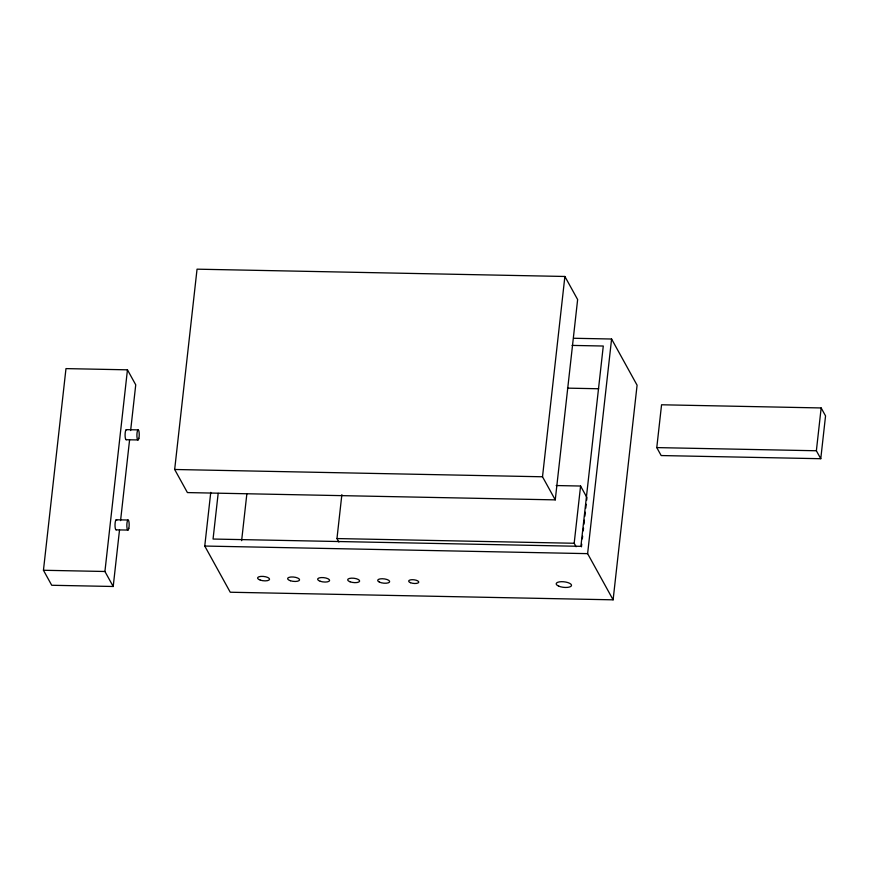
<?xml version="1.0" encoding="UTF-8"?>
<svg xmlns="http://www.w3.org/2000/svg" width="869" height="869" viewBox="0 0 869 869"><rect width="100%" height="100%" fill="white"/><g stroke="black" fill="none" stroke-linecap="round" stroke-linejoin="round"><path stroke-width="1.3" d="M119.509 530.025L113.209 586.488L51.727 585.271L43.45 570.27L65.979 368.608L127.45 369.825L135.738 384.826L130.632 430.535M113.209 586.488L104.921 571.487L127.45 369.825M120.563 520.618L129.579 439.953M174.669 469.488L197.046 269.173L564.883 276.472L577.635 299.566L555.258 499.871L187.411 492.582L174.669 469.488L542.506 476.777L555.258 499.871M573.714 338.269L611.591 339.019L637.086 385.206L613.112 599.827L230.252 592.234L204.758 546.047L210.754 492.386M218.173 493.331L213.057 539.041L580.905 546.329L603.282 346.025L572.063 345.406M241.625 540.67L246.883 493.614M338.877 542.028L336.966 538.563L341.865 494.635M542.506 476.777L564.883 276.472M576.093 546.731L574.181 543.266L580.579 486.032L556.182 485.543M581.448 546.829L581.752 544.157M582.339 538.834L582.643 536.173M583.229 530.85L583.534 528.189M583.979 524.203L584.424 520.205M584.87 516.208L585.315 512.221M585.76 508.224L586.206 504.237M586.651 500.24L586.955 497.579L580.579 486.032M613.112 599.827L587.618 553.64L611.591 339.019M656.779 447.6L661.559 404.78L821.162 407.952L825.55 415.903L820.77 458.713L661.168 455.552L656.779 447.6L816.371 450.761L820.77 458.713M816.371 450.761L821.162 407.952M567.468 388.139L598.687 388.758M126.277 429.655L138.106 429.883M126.201 439.725L138.03 439.953M116.185 519.781L128.004 520.02M116.164 529.84L127.993 530.079M336.966 538.563L574.181 543.266M204.758 546.047L587.618 553.64M43.45 570.27L104.921 571.487M116.468 529.569A5.04 1.162 -88.9 0 1 115.023 524.528A5.04 1.162 -88.9 0 1 116.761 520.27M126.505 439.486A5.04 1.162 -88.9 0 1 125.082 434.934A5.04 1.162 -88.9 0 1 126.581 429.753M558.778 586.173A7.712 2.781 6.4 0 0 571.378 585.858A7.712 2.781 6.4 0 0 561.407 581.687A7.712 2.781 6.4 0 0 558.778 586.173M260.309 580.123A6.018 2.162 6.4 0 0 269.553 579.308A6.018 2.162 6.4 0 0 260.863 576.408A6.018 2.162 6.4 0 0 260.309 580.123M290.344 580.72A6.018 2.162 6.4 0 0 299.577 579.905A6.018 2.162 6.4 0 0 290.887 577.005A6.018 2.162 6.4 0 0 290.344 580.72M320.27 581.285A6.018 2.162 6.4 0 0 329.601 580.546A6.018 2.162 6.4 0 0 321.019 577.592A6.018 2.162 6.4 0 0 320.27 581.285M410.472 582.697A5.095 1.836 6.4 0 0 418.706 582.393A5.095 1.836 6.4 0 0 411.96 579.699A5.095 1.836 6.4 0 0 410.472 582.697M350.044 581.785A6.018 2.162 6.4 0 0 359.603 581.252A6.018 2.162 6.4 0 0 351.337 578.167A6.018 2.162 6.4 0 0 350.044 581.785M379.362 582.089A6.018 2.162 6.4 0 0 389.431 582.165A6.018 2.162 6.4 0 0 382.262 578.743A6.018 2.162 6.4 0 0 379.362 582.089M128.818 528.341A5.04 1.162 -88.9 0 0 128.308 520.096A5.04 1.162 -88.9 0 0 126.874 526.712A5.04 1.162 -88.9 0 0 128.818 528.341M138.866 438.313A5.04 1.162 -88.9 0 0 138.399 429.992A5.04 1.162 -88.9 0 0 136.933 436.455A5.04 1.162 -88.9 0 0 138.866 438.313"/></g></svg>
